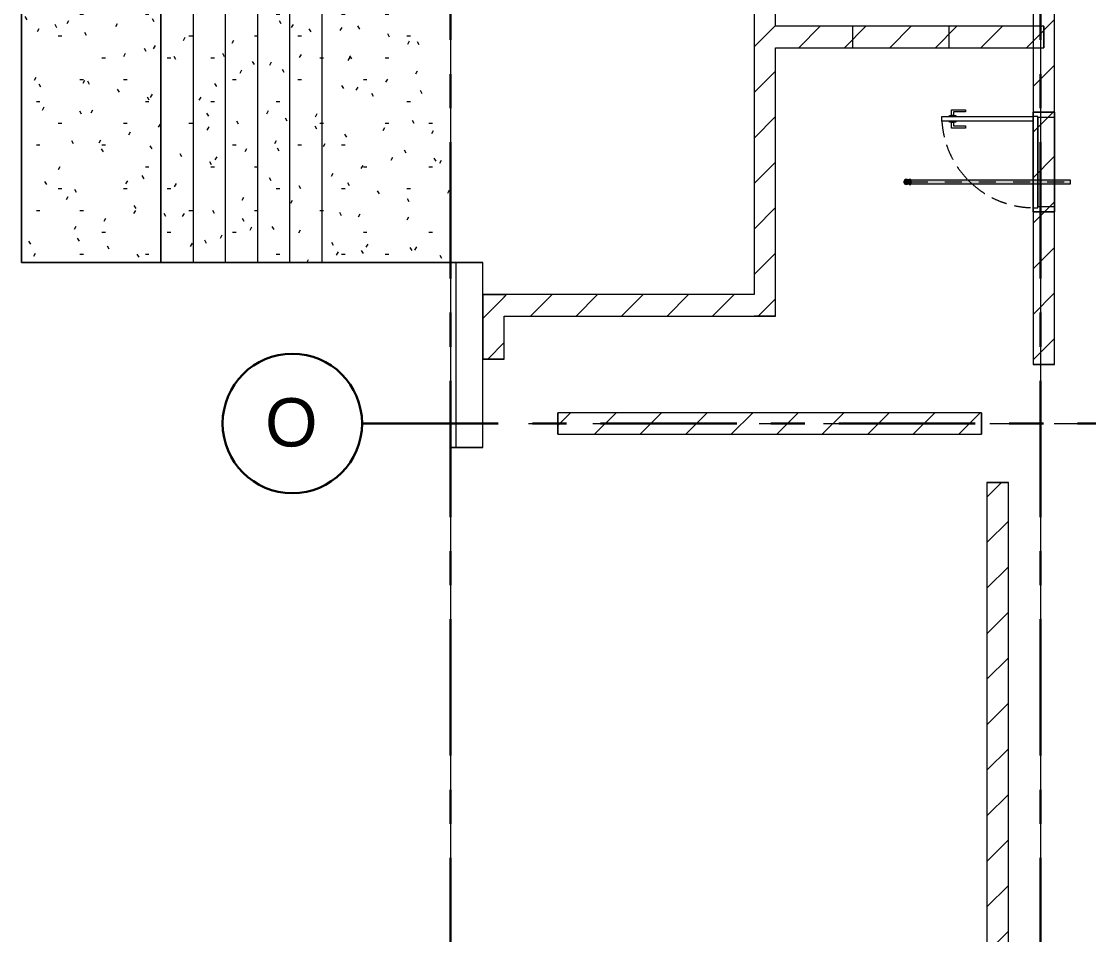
# Model space of a CAD drawing. Header units: millimetres. Extents: x -4000 to 187956, y -58990 to 162485.
# Drawn here: x -4000 to 5948, y 122687 to 131196 of the extents above; entities that cross this region are included whole.
import ezdxf

# ---------------------------------------------------------------- set-up
doc = ezdxf.new("R2010")
doc.units = ezdxf.units.MM
for name, pattern in [('Dash - 1_5mm', [225, 150, -75]), ('Dash 1_16_', [317.5, 158.75, -158.75]), ('Grid Line', [2222.5, 1270, -317.5, 317.5, -317.5]), ('Grid Line 12_5mm', [2150, 1250, -300, 300, -300]), ('Overhead', [375, 225, -150])]:
    doc.linetypes.add(name, pattern=pattern)
for name, color, linetype, lineweight in [('A-DETL-GENF', 92, 'Continuous', 9), ('A-DETL-MEDM', 33, 'Continuous', 9), ('A-DOOR', 31, 'Continuous', 13), ('A-DOOR-FRAM', 31, 'Continuous', 13), ('A-WALL', 113, 'Continuous', 13), ('A-WALL-PATT', 111, 'Continuous', 13), ('F-SPRN', 3, 'Continuous', 9), ('P-PIPE', 3, 'Continuous', 9), ('P-PIPE-CNTR', 3, 'Continuous', 9), ('S-GRID', 1, 'Continuous', 30), ('S-GRID-IDEN', 1, 'Continuous', 30), ('S-STRS', 31, 'Continuous', 9)]:
    doc.layers.add(name, color=color, linetype=linetype, lineweight=lineweight)
doc.styles.add('Arial', font='arial.ttf', dxfattribs={"height": 450})
pattern_1 = [(45, (0, 0), (-212.13203, 212.13203), [])]
pattern_2 = [(0, (0, -82300), (812.8, 203.2), [33.528, -576.072, 33.528, -576.072, -3251.2]), (0, (0, -82300), (812.8, 203.2), [-1219.2, 33.528, -1185.672, 33.528, -576.072, -1422.4]), (0, (0, -82300), (812.8, 203.2), [-3048, 33.528, -372.872, 33.528, -982.472]), (120, (304.8, -82198.4), (-582.37636, 602.30545), [33.528, -576.072, 33.528, -576.072, -3251.2]), (120, (304.8, -82198.4), (-582.37636, 602.30545), [-1219.2, 33.528, -1185.672, 33.528, -576.072, -1422.4]), (120, (304.8, -82198.4), (-582.37636, 602.30545), [-3048, 33.528, -372.872, 33.528, -982.472]), (240, (406.4, -81792), (-230.42364, -805.50545), [33.528, -576.072, 33.528, -576.072, -3251.2]), (240, (406.4, -81792), (-230.42364, -805.50545), [-1219.2, 33.528, -1185.672, 33.528, -576.072, -1422.4]), (240, (406.4, -81792), (-230.42364, -805.50545), [-3048, 33.528, -372.872, 33.528, -982.472])]

# ---------------------------------------------------------------- blocks, each defined once
blk = doc.blocks.new('Stairs 2 - Stairs 1-187883-0_000')
at = {"layer": 'S-STRS'}
h = blk.add_hatch(dxfattribs=at)
h.set_pattern_fill('FP_8', color=256, style=0, pattern_type=2)
h.set_pattern_definition(pattern_2)
h.paths.add_polyline_path([(-2700.2, 46650), (-2700.2, 50650), (-4000.2, 50650), (-4000.2, 46650)])
h = blk.add_hatch(dxfattribs=at)
h.set_pattern_fill('FP_8', color=256, style=0, pattern_type=2)
h.set_pattern_definition(pattern_2)
h.paths.add_polyline_path([(-2400.2, 46650), (-2400.2, 50650), (-2700.2, 50650), (-2700.2, 46650)])
h = blk.add_hatch(dxfattribs=at)
h.set_pattern_fill('FP_8', color=256, style=0, pattern_type=2)
h.set_pattern_definition(pattern_2)
h.paths.add_polyline_path([(-2100.2, 46650), (-2100.2, 50650), (-2400.2, 50650), (-2400.2, 46650)])
h = blk.add_hatch(dxfattribs=at)
h.set_pattern_fill('FP_8', color=256, style=0, pattern_type=2)
h.set_pattern_definition(pattern_2)
h.paths.add_polyline_path([(-1800.2, 46650), (-1800.2, 50650), (-2100.2, 50650), (-2100.2, 46650)])
h = blk.add_hatch(dxfattribs=at)
h.set_pattern_fill('FP_8', color=256, style=0, pattern_type=2)
h.set_pattern_definition(pattern_2)
h.paths.add_polyline_path([(-1800.2, 46650), (-1500.2, 46650), (-1500.2, 50650), (-1800.2, 50650), (-1800.2, 49272.1)])
h = blk.add_hatch(dxfattribs=at)
h.set_pattern_fill('FP_8', color=256, style=0, pattern_type=2)
h.set_pattern_definition(pattern_2)
h.paths.add_polyline_path([(-1200.2, 46650), (-1200.2, 50650), (-1500.2, 50650), (-1500.2, 46650)])
h = blk.add_hatch(dxfattribs=at)
h.set_pattern_fill('FP_8', color=256, style=0, pattern_type=2)
h.set_pattern_definition(pattern_2)
h.paths.add_polyline_path([(0, 46650), (0, 50650), (-1200.2, 50650), (-1200.2, 46650)])
at = {"layer": 'S-STRS', "color": 252}
for p, q in [((0, 50650), (-4000.2, 50650)), ((-4000.2, 46650), (-4000.2, 50650)), ((-2700.2, 46650), (-2700.2, 50650)), ((-2400.2, 50650), (-2400.2, 46650)), ((-2100.2, 50650), (-2100.2, 46650)), ((-1800.2, 50650), (-1800.2, 46650)), ((-1500.2, 50650), (-1500.2, 46650)), ((-1200.2, 50650), (-1200.2, 46650)), ((0, 50650), (0, 46650)), ((-4000.2, 46650), (0, 46650))]:
    blk.add_line(p, q, dxfattribs=at)
at = {"layer": 'S-STRS', "color": 250}
for p, q in [((-4000.2, 50650), (-2700.2, 50650)), ((-4000.2, 50650), (-4000.2, 46650)), ((-2700.2, 50650), (-2400.2, 50650)), ((-2700.2, 50650), (-2700.2, 46650)), ((-2400.2, 50650), (-2100.2, 50650)), ((-2400.2, 50650), (-2400.2, 46650)), ((-2100.2, 50650), (-1800.2, 50650)), ((-2100.2, 50650), (-2100.2, 46650)), ((-1800.2, 50650), (-1500.2, 50650)), ((-1800.2, 50650), (-1800.2, 46650)), ((-1500.2, 50650), (-1200.2, 50650)), ((-1500.2, 50650), (-1500.2, 46650)), ((-1200.2, 50650), (0, 50650)), ((-1200.2, 50650), (-1200.2, 46650)), ((0, 50650), (0, 46650)), ((-2700.2, 46650), (-4000.2, 46650)), ((-2400.2, 46650), (-2700.2, 46650)), ((-2100.2, 46650), (-2400.2, 46650)), ((-1800.2, 46650), (-2100.2, 46650)), ((-1500.2, 46650), (-1800.2, 46650)), ((-1200.2, 46650), (-1500.2, 46650)), ((0, 46650), (-1200.2, 46650))]:
    blk.add_line(p, q, dxfattribs=at)
blk = doc.blocks.new('M_Door-Opening - 900x2200-336884-0_000')
at = {"layer": 'A-DETL-GENF', "linetype": 'Overhead'}
blk.add_line((441.8, 100), (-458.2, 100), dxfattribs=at)
at = {"layer": 'A-DETL-MEDM', "color": 115, "lineweight": 18}
for p, q in [((-458.2, 100), (-458.2, -100)), ((441.8, -100), (441.8, 100))]:
    blk.add_line(p, q, dxfattribs=at)
at = {"layer": 'A-DETL-MEDM', "linetype": 'Overhead'}
blk.add_line((-458.2, -100), (441.8, -100), dxfattribs=at)
blk = doc.blocks.new('MP_DR_Single Swing_Miscellaneous - 2200x850_FR_SOLID CORE-V684-0_000')
at = {"layer": 'A-DOOR', "color": 174, "lineweight": 15}
for p, q in [((380, 950), (425, 950)), ((380, 880), (380, 950)), ((425, 950), (425, 880)), ((380, 100), (380, 820)), ((425, 820), (425, 100))]:
    blk.add_line(p, q, dxfattribs=at)
at = {"layer": 'A-DOOR', "lineweight": 9}
for p, q in [((317, 860), (372, 860)), ((317, 730), (317, 860)), ((337, 840), (337, 730)), ((372, 840), (337, 840)), ((372, 880), (380, 880)), ((372, 860), (372, 880)), ((372, 840), (372, 860)), ((372, 860), (372, 840)), ((372, 820), (372, 840)), ((380, 820), (372, 820)), ((380, 880), (380, 820)), ((425, 880), (433, 880)), ((425, 820), (425, 880)), ((433, 820), (425, 820)), ((433, 880), (433, 860)), ((433, 860), (433, 840)), ((433, 840), (433, 860)), ((433, 860), (488, 860)), ((433, 840), (433, 820)), ((468, 840), (433, 840)), ((468, 730), (468, 840)), ((488, 860), (488, 730)), ((337, 730), (317, 730)), ((488, 730), (468, 730))]:
    blk.add_line(p, q, dxfattribs=at)
at = {"layer": 'A-DOOR', "color": 163, "lineweight": 15}
for p, q in [((380, 820), (380, 880)), ((425, 880), (425, 820)), ((425, 100), (380, 100))]:
    blk.add_line(p, q, dxfattribs=at)
at = {"layer": 'A-DOOR', "linetype": 'Dash - 1_5mm', "lineweight": 9}
for start, end in [(93.59243, 134.62598), (134.91666, 137.3742), (137.82794, 179.52259), (137.47233, 137.63188)]:
    blk.add_arc((433.8, 92.8), 858.8, start, end, dxfattribs=at)
at = {"layer": 'A-DOOR-FRAM', "color": 91, "lineweight": 15}
for p, q in [((-465, 100), (-201.6, 100)), ((-465, -100), (-465, 100)), ((-168.2, 100), (380, 100)), ((425, 100), (465, 100)), ((465, 100), (465, -100)), ((-201.6, -100), (-465, -100)), ((465, -100), (-168.2, -100))]:
    blk.add_line(p, q, dxfattribs=at)
at = {"layer": 'A-DOOR-FRAM', "color": 81, "lineweight": 15}
for p, q in [((-465, 100), (-465, -100)), ((-425, 100), (-465, 100)), ((-425, 100), (-425, 55)), ((-201.6, 100), (-425, 100)), ((-425, 100), (-425, 55)), ((380, 100), (-168.2, 100)), ((380, 100), (425, 100)), ((425, 100), (465, 100)), ((425, 55), (425, 100)), ((425, 55), (425, 100)), ((465, 100), (465, -100)), ((-425, 55), (-415, 55)), ((-425, 55), (-201.6, 55)), ((-415, 55), (-415, -100)), ((-201.6, 55), (-415, 55)), ((-415, 55), (-415, -100)), ((-168.2, 55), (425, 55)), ((415, 55), (-168.2, 55)), ((415, -100), (415, 55)), ((415, 55), (425, 55)), ((415, -100), (415, 55)), ((-465, -100), (-415, -100)), ((-415, -100), (-201.6, -100)), ((-168.2, -100), (415, -100)), ((465, -100), (415, -100))]:
    blk.add_line(p, q, dxfattribs=at)
at = {"layer": 'A-DOOR-FRAM', "color": 43, "lineweight": 15}
for p, q in [((-200.7, 100), (-199.4, 100)), ((-199.4, 100), (-200.7, 100)), ((-198.8, 100), (-196.7, 100)), ((-196.7, 100), (-198.8, 100)), ((-195.9, 100), (-193.3, 100)), ((-193.3, 100), (-195.9, 100)), ((-192.3, 100), (-189.2, 100)), ((-189.2, 100), (-192.3, 100)), ((-188.2, 100), (-184.9, 100)), ((-184.9, 100), (-188.2, 100)), ((-183.9, 100), (-180.6, 100)), ((-180.6, 100), (-183.9, 100)), ((-179.6, 100), (-176.6, 100)), ((-176.6, 100), (-179.6, 100)), ((-175.8, 100), (-173.1, 100)), ((-173.1, 100), (-175.8, 100)), ((-172.5, 100), (-170.5, 100)), ((-170.5, 100), (-172.5, 100)), ((-170.1, 100), (-168.8, 100)), ((-168.8, 100), (-170.1, 100)), ((-200.7, 55), (-199.4, 55)), ((-199.4, 55), (-200.7, 55)), ((-198.8, 55), (-196.7, 55)), ((-196.7, 55), (-198.8, 55)), ((-196, 55), (-193.3, 55)), ((-193.3, 55), (-196, 55)), ((-192.4, 55), (-189.2, 55)), ((-189.2, 55), (-192.4, 55)), ((-188.4, 55), (-184.9, 55)), ((-184.9, 55), (-188.4, 55)), ((-184, 55), (-180.6, 55)), ((-180.6, 55), (-184, 55)), ((-179.8, 55), (-176.6, 55)), ((-176.6, 55), (-179.8, 55)), ((-175.9, 55), (-173.1, 55)), ((-173.1, 55), (-175.9, 55)), ((-172.6, 55), (-170.5, 55)), ((-170.5, 55), (-172.6, 55)), ((-170.1, 55), (-168.8, 55)), ((-168.8, 55), (-170.1, 55)), ((-200.9, -100), (-199.4, -100)), ((-199.4, -100), (-200.9, -100)), ((-199.1, -100), (-196.7, -100)), ((-196.7, -100), (-199.1, -100)), ((-196.4, -100), (-193.3, -100)), ((-193.3, -100), (-196.4, -100)), ((-192.9, -100), (-189.2, -100)), ((-189.2, -100), (-192.9, -100)), ((-188.8, -100), (-184.9, -100)), ((-184.9, -100), (-188.8, -100)), ((-184.5, -100), (-180.6, -100)), ((-180.6, -100), (-184.5, -100)), ((-180.2, -100), (-176.6, -100)), ((-176.6, -100), (-180.2, -100)), ((-176.2, -100), (-173.1, -100)), ((-173.1, -100), (-176.2, -100)), ((-172.8, -100), (-170.5, -100)), ((-170.5, -100), (-172.8, -100)), ((-170.3, -100), (-168.8, -100)), ((-168.8, -100), (-170.3, -100))]:
    blk.add_line(p, q, dxfattribs=at)
at = {"layer": 'A-DOOR-FRAM', "color": 71, "lineweight": 15}
blk.add_line((425, 100), (380, 100), dxfattribs=at)
blk = doc.blocks.new('CMF2_NHAXUONG_A_rvt-1-0_000')
at = {"layer": 'A-WALL-PATT', "lineweight": 9}
h = blk.add_hatch(dxfattribs=at)
h.set_pattern_fill('FP_13', color=250, style=0, pattern_type=2)
h.set_pattern_definition(pattern_1)
h.paths.add_polyline_path([(5429.8, 128000), (5629.8, 128000), (5629.8, 134900), (5429.8, 134900), (5429.8, 128068)])
h = blk.add_hatch(dxfattribs=at)
h.set_pattern_fill('FP_13', color=250, style=0, pattern_type=2)
h.set_pattern_definition(pattern_1)
h.paths.add_polyline_path([(2829.8, 128449.9), (3029.8, 128449.9), (3029.8, 133250), (2829.8, 133250), (2829.8, 128649.9)])
h = blk.add_hatch(dxfattribs=at)
h.set_pattern_fill('FP_13', color=250, style=0, pattern_type=2)
h.set_pattern_definition(pattern_1)
h.paths.add_polyline_path([(3029.8, 130950), (5529.8, 130950), (5529.8, 131150), (3029.8, 131150)])
h = blk.add_hatch(dxfattribs=at)
h.set_pattern_fill('FP_13', color=250, style=0, pattern_type=2)
h.set_pattern_definition(pattern_1)
h.paths.add_polyline_path([(500, 128050), (500, 128649.9), (300, 128649.9), (300, 128050)])
h = blk.add_hatch(dxfattribs=at)
h.set_pattern_fill('FP_13', color=250, style=0, pattern_type=2)
h.set_pattern_definition(pattern_1)
h.paths.add_polyline_path([(500, 128449.9), (2829.8, 128449.9), (2829.8, 128649.9), (500, 128649.9)])
h = blk.add_hatch(dxfattribs=at)
h.set_pattern_fill('FP_13', color=250, style=0, pattern_type=2)
h.set_pattern_definition(pattern_1)
h.paths.add_polyline_path([(1000, 127350), (4949.6, 127350), (4949.6, 127550), (1000, 127550)])
h = blk.add_hatch(dxfattribs=at)
h.set_pattern_fill('FP_13', color=250, style=0, pattern_type=2)
h.set_pattern_definition(pattern_1)
h.paths.add_polyline_path([(5200, 121749.6), (5200, 126900), (5000, 126900), (5000, 121749.6)])
at = {"layer": 'A-WALL', "color": 90, "lineweight": 15}
for p, q in [((5429.8, 134304.1), (5429.8, 129716.8)), ((5629.8, 129716.8), (5629.8, 134304)), ((2829.8, 133250), (2829.8, 128649.9)), ((3029.8, 131150), (3029.8, 133250)), ((5529.8, 131150), (3029.8, 131150)), ((5529.8, 130950), (5529.8, 131150)), ((3029.8, 128449.9), (3029.8, 130950)), ((3029.8, 130950), (5529.8, 130950)), ((5429.8, 129683.4), (5429.8, 128000)), ((5629.8, 128000), (5629.8, 129683.4)), ((300, 128950), (0, 128950)), ((0, 128950), (0, 127224.9)), ((50, 128950), (50, 127224.9)), ((300, 127224.9), (300, 128950)), ((500, 128649.9), (300, 128649.9)), ((300, 128649.9), (300, 128050)), ((2829.8, 128649.9), (500, 128649.9)), ((500, 128449.9), (2829.8, 128449.9)), ((500, 128050), (500, 128449.9)), ((2829.8, 128449.9), (3029.8, 128449.9)), ((300, 128050), (500, 128050)), ((5429.8, 128000), (5629.8, 128000)), ((4949.6, 127550), (1000, 127550)), ((1000, 127550), (1000, 127350)), ((4949.6, 127350), (4949.6, 127550)), ((1000, 127350), (4949.6, 127350)), ((0, 127224.9), (300, 127224.9)), ((5200, 126900), (5000, 126900)), ((5000, 126900), (5000, 121749.6)), ((5200, 121949.6), (5200, 126900))]:
    blk.add_line(p, q, dxfattribs=at)
at = {"layer": 'A-WALL', "color": 35, "lineweight": 15}
for p, q in [((5629.8, 130350), (5629.8, 133549.9)), ((5429.8, 133249.9), (5429.8, 131150)), ((2829.8, 131642), (2829.8, 128649.9)), ((3029.8, 131150), (3029.8, 131642)), ((3746.8, 131150), (3029.8, 131150)), ((4646.8, 131150), (3746.8, 131150)), ((3746.8, 131150), (3746.8, 130950)), ((5429.8, 131150), (4646.8, 131150)), ((4646.8, 130950), (4646.8, 131150)), ((3029.8, 128449.9), (3029.8, 130950)), ((3029.8, 130950), (3746.8, 130950)), ((3746.8, 130950), (4646.8, 130950)), ((4646.8, 130950), (5429.8, 130950)), ((5429.8, 130950), (5429.8, 130350)), ((5429.8, 130350), (5429.8, 129716.8)), ((5629.8, 130350), (5429.8, 130350)), ((5629.8, 129716.8), (5629.8, 130350)), ((5429.8, 129683.4), (5429.8, 129420)), ((5629.8, 129420), (5629.8, 129683.4)), ((5429.8, 129420), (5429.8, 128000)), ((5629.8, 129420), (5429.8, 129420)), ((5629.8, 128000), (5629.8, 129420)), ((0, 128950), (300, 128950)), ((0, 128950), (0, 127224.9)), ((300, 128649.9), (300, 128950)), ((300, 128649.9), (500, 128649.9)), ((2829.8, 128649.9), (500, 128649.9)), ((500, 128449.9), (2829.8, 128449.9)), ((500, 128050), (500, 128449.9)), ((3029.8, 128449.9), (2829.8, 128449.9)), ((300, 127224.9), (300, 128050)), ((500, 128050), (300, 128050)), ((5629.8, 128000), (5429.8, 128000)), ((1000, 127350), (1000, 127550)), ((4949.6, 127550), (1000, 127550)), ((4949.6, 127550), (4949.6, 127350)), ((1000, 127350), (4949.6, 127350)), ((300, 127224.9), (0, 127224.9)), ((5000, 126900), (5200, 126900)), ((5000, 126900), (5000, 121749.6)), ((5200, 121949.6), (5200, 126900))]:
    blk.add_line(p, q, dxfattribs=at)
at = {"layer": 'A-WALL', "color": 53, "lineweight": 15}
for p, q in [((3746.8, 131150), (3746.8, 130950)), ((4646.8, 130950), (4646.8, 131150)), ((5429.8, 131150), (5429.8, 130950)), ((5529.8, 131150), (5429.8, 131150)), ((5529.8, 131150), (5529.8, 130950)), ((5429.8, 130950), (5529.8, 130950)), ((5629.8, 130350), (5429.8, 130350)), ((5429.8, 129420), (5629.8, 129420)), ((300, 128050), (300, 128649.9)), ((300, 128649.9), (300, 128050))]:
    blk.add_line(p, q, dxfattribs=at)
at = {"layer": 'A-WALL', "color": 14, "lineweight": 15}
for p, q in [((5429.8, 129716.2), (5429.8, 129714.9)), ((5429.8, 129714.6), (5429.8, 129712.5)), ((5429.8, 129711.9), (5429.8, 129709.3)), ((5429.8, 129708.4), (5429.8, 129705.4)), ((5429.8, 129704.4), (5429.8, 129701.1)), ((5429.8, 129700.1), (5429.8, 129696.8)), ((5429.8, 129695.8), (5429.8, 129692.7)), ((5429.8, 129691.7), (5429.8, 129689.1)), ((5429.8, 129688.3), (5429.8, 129686.2)), ((5429.8, 129685.6), (5429.8, 129684.3)), ((5629.8, 129714.7), (5629.8, 129716.2)), ((5629.8, 129712.2), (5629.8, 129714.6)), ((5629.8, 129708.8), (5629.8, 129711.9)), ((5629.8, 129704.8), (5629.8, 129708.4)), ((5629.8, 129700.5), (5629.8, 129704.4)), ((5629.8, 129696.2), (5629.8, 129700.1)), ((5629.8, 129692.1), (5629.8, 129695.8)), ((5629.8, 129688.6), (5629.8, 129691.7)), ((5629.8, 129685.9), (5629.8, 129688.3)), ((5629.8, 129684.1), (5629.8, 129685.6))]:
    blk.add_line(p, q, dxfattribs=at)
at = {"layer": 'A-WALL', "color": 15, "lineweight": 15}
for p, q in [((5429.8, 129716.2), (5429.8, 129714.9)), ((5429.8, 129714.6), (5429.8, 129712.5)), ((5429.8, 129711.9), (5429.8, 129709.3)), ((5429.8, 129708.4), (5429.8, 129705.4)), ((5429.8, 129704.4), (5429.8, 129701.1)), ((5429.8, 129700.1), (5429.8, 129696.8)), ((5429.8, 129695.8), (5429.8, 129692.7)), ((5429.8, 129691.7), (5429.8, 129689.1)), ((5429.8, 129688.3), (5429.8, 129686.2)), ((5429.8, 129685.6), (5429.8, 129684.3)), ((5629.8, 129714.7), (5629.8, 129716.2)), ((5629.8, 129712.2), (5629.8, 129714.6)), ((5629.8, 129708.8), (5629.8, 129711.9)), ((5629.8, 129704.8), (5629.8, 129708.4)), ((5629.8, 129700.5), (5629.8, 129704.4)), ((5629.8, 129696.2), (5629.8, 129700.1)), ((5629.8, 129692.1), (5629.8, 129695.8)), ((5629.8, 129688.6), (5629.8, 129691.7)), ((5629.8, 129685.9), (5629.8, 129688.3)), ((5629.8, 129684.1), (5629.8, 129685.6))]:
    blk.add_line(p, q, dxfattribs=at)
at = {"layer": 'S-GRID', "linetype": 'Grid Line 12_5mm', "lineweight": 9}
for p, q in [((0, 161185.2), (0, -16487.4)), ((5500, 161185.2), (5500, -16487.4)), ((-824.3, 127450), (183641.1, 127450))]:
    blk.add_line(p, q, dxfattribs=at)
at = {"layer": 'A-DOOR', "color": 250, "lineweight": 9}
for name, p, rotation in [('M_Door-Opening - 900x2200-336884-0_000', (4188.6, 131050), 180), ('MP_DR_Single Swing_Miscellaneous - 2200x850_FR_SOLID CORE-V684-0_000', (5529.8, 129885), 90)]:
    blk.add_blockref(name, p, dxfattribs=dict(at, rotation=rotation))
at = {"layer": 'S-STRS', "color": 250, "lineweight": 9}
blk.add_blockref('Stairs 2 - Stairs 1-187883-0_000', (0, 82300), dxfattribs=at)
blk = doc.blocks.new('Sprinkler_Up - DN20-V935-0_000')
at = {"layer": 'F-SPRN', "transparency": 33554534}
for points in [[(-4.6, 0), (-1.7, 2.9), (-1.2, 3.5), (-0.6, 4), (0.6, 4), (1.2, 3.5), (1.7, 2.9), (4.6, 0), (22.2, 0), (18, 13.1), (6.9, 21.2), (-6.9, 21.2), (-18, 13.1), (-22.2, 0), (-9.2, 0)], [(3.4, -21.2), (6.9, -21.2), (18, -13.1), (22.2, 0), (3.9, -0.7), (1.7, -2.9), (1.2, -3.5), (0.6, -4), (-0.6, -4), (-1.2, -3.5), (-1.7, -2.9), (-4.6, 0), (-22.2, 0), (-18, -13.1), (-6.9, -21.2), (0, -21.2)], [(0, -16.7), (4.3, -16.1), (11.8, -11.8), (16.1, -4.3), (16.1, 4.3), (11.8, 11.8), (8.3, 14.4), (0, 16.7), (-4.3, 16.1), (-11.8, 11.8), (-16.1, 4.3), (-16.1, -4.3), (-11.8, -11.8), (-8.3, -14.4)], [(0, -15.6), (7.8, -13.5), (13.5, -7.8), (15.1, -4), (15.1, 4), (13.5, 7.8), (7.8, 13.5), (0, 15.6), (-9.2, 12.4), (-11, 11), (-15.1, 4), (-15.1, -4), (-9.2, -12.4), (-7.8, -13.5)], [(-10.9, -5.5), (-10.9, 5.4), (-14.5, 5.4), (-14.5, -5.5)], [(-10.9, -5.5), (-7.7, -5.5), (-7.7, 5.4), (-10.9, 5.4)], [(0, -5.5), (0, 5.4), (-7.7, 5.4), (-7.7, -5.5)], [(0, 0), (5.7, 0), (2.9, 4.9), (-2.9, 4.9), (-5.7, 0)], [(2.9, -4.9), (5.7, 0), (-5.7, 0), (-2.9, -4.9)], [(-4.6, 0), (4.6, 0), (0, 4.6)], [(0, -4.6), (4.6, 0), (-4.6, 0)], [(0, -2.6), (1.3, 0), (-1.8, 0)], [(-1.3, 0), (1.8, 0), (0, 2.6)], [(7.7, -5.5), (7.7, 5.4), (0, 5.4), (0, -5.5)], [(10.9, -5.5), (10.9, 5.4), (7.7, 5.4), (7.7, -5.5)], [(14.5, -5.5), (14.5, 5.4), (10.9, 5.4), (10.9, -5.5)]]:
    blk.add_hatch(color=1, dxfattribs=at).paths.add_polyline_path(points)
at = {"layer": 'F-SPRN', "color": 1}
for p, q in [((-11.5, 5.4), (-14.5, 5.4)), ((-14.5, 5.4), (-11.3, 5.4)), ((-14.5, 5.4), (-14.5, 3.7)), ((-14.5, 3.3), (-14.5, 0)), ((-11.5, 5.4), (-11.5, 4)), ((-10.9, 1.9), (-10.9, 3.6)), ((-10.8, 5.4), (-9.2, 5.4)), ((-8.1, 5.4), (-10.8, 5.4)), ((-8.1, 5.4), (-8.1, 2.8)), ((-8.1, 2.5), (-8.1, 0.7)), ((-7.7, 4.8), (-7.7, 2.7)), ((-7.7, 4.8), (-7.7, 2.7)), ((-7.7, 2.1), (-7.7, 0.5)), ((-7.7, 2.1), (-7.7, 0.5)), ((-6.7, 5.4), (-4.7, 5.4)), ((-5.8, 3.8), (-5.8, 2.2)), ((-2.1, 0), (-2.1, 0)), ((-2.1, 0), (-2.1, -0.1)), ((0, 2.1), (-0.1, 2.1)), ((2.1, 0), (2.1, 0.1)), ((2.1, 0), (2.1, 0)), ((4.7, 5.4), (6.5, 5.4)), ((7.7, 5.4), (10.8, 5.4)), ((7.7, 5.2), (7.7, 2.7)), ((7.7, 5.2), (7.7, 2.7)), ((7.7, 2.3), (7.7, 0.5)), ((7.7, 2.3), (7.7, 0.5)), ((10.8, 5.4), (8.1, 5.4)), ((8.1, 5.4), (8.1, 2.8)), ((8.1, 2.5), (8.1, 0.4)), ((10.9, 5.4), (14.5, 5.4)), ((10.9, 3.6), (10.9, 0.2)), ((14.5, 5.4), (11.5, 5.4)), ((11.5, 5.4), (11.5, 4)), ((11.5, 3), (11.5, 0.2)), ((14.5, 5.4), (14.5, -5.5)), ((-14.5, -1.3), (-14.5, -3.7)), ((-11.1, -5.5), (-14.5, -5.5)), ((-14.5, -5.5), (-11.5, -5.5)), ((-10.9, -2.6), (-10.9, -1.3)), ((-10.8, -5.5), (-8.1, -5.5)), ((-7.8, -5.5), (-10.8, -5.5)), ((-8.1, -4.2), (-8.1, -5.5)), ((-7.7, -2.7), (-7.7, -4)), ((-7.7, -2.7), (-7.7, -4)), ((-7, -5.5), (-5.8, -5.5)), ((-4.8, -5.5), (-7, -5.5)), ((-5.8, -2.3), (-5.8, -3.8)), ((0, -2.1), (0.1, -2.1)), ((7, -5.5), (4.8, -5.5)), ((5.8, -2.2), (5.8, -3.8)), ((5.8, -5.5), (7, -5.5)), ((7.7, -0.5), (7.7, -2.3)), ((7.7, -0.5), (7.7, -2.3)), ((7.7, -2.7), (7.7, -5.4)), ((7.7, -2.7), (7.7, -5.4)), ((10.8, -5.5), (7.7, -5.5)), ((8.1, -0.4), (8.1, -2.5)), ((8.1, -2.8), (8.1, -5.5)), ((8.1, -5.5), (10.8, -5.5)), ((10.9, -0.2), (10.9, -3.6)), ((14.5, -5.5), (10.9, -5.5)), ((11.5, -0.2), (11.5, -3)), ((11.5, -4), (11.5, -5.5)), ((11.5, -5.5), (14.5, -5.5))]:
    blk.add_line(p, q, dxfattribs=at)
at = {"layer": 'F-SPRN', "color": 1, "flags": 128}
for points in [[(-0.6, 2), (-0.7, 2), (-0.8, 1.9), (-0.9, 1.9), (-0.9, 1.9), (-1, 1.8), (-1.1, 1.8), (-1.2, 1.7), (-1.2, 1.7), (-1.3, 1.6), (-1.4, 1.6), (-1.4, 1.5), (-1.5, 1.5), (-1.5, 1.4), (-1.6, 1.3), (-1.6, 1.3), (-1.7, 1.2), (-1.7, 1.1), (-1.8, 1.1), (-1.8, 1), (-1.9, 0.9), (-1.9, 0.8), (-1.9, 0.8), (-2, 0.7), (-2, 0.6), (-2, 0.5), (-2, 0.5), (-2, 0.4), (-2.1, 0.3), (-2.1, 0.2), (-2.1, 0.1), (-2.1, 0)], [(-0.5, 2), (-0.6, 2), (-0.6, 2)], [(-0.1, 2.1), (-0.1, 2.1), (-0.2, 2.1), (-0.3, 2.1), (-0.4, 2), (-0.5, 2)], [(2.1, 0.1), (2.1, 0.2), (2.1, 0.2), (2.1, 0.3), (2, 0.4), (2, 0.5), (2, 0.6), (2, 0.7), (1.9, 0.7), (1.9, 0.8), (1.9, 0.9), (1.8, 1), (1.8, 1), (1.8, 1.1), (1.7, 1.2), (1.7, 1.2), (1.6, 1.3), (1.6, 1.4), (1.5, 1.4), (1.4, 1.5), (1.4, 1.5), (1.3, 1.6), (1.3, 1.7), (1.2, 1.7), (1.1, 1.7), (1.1, 1.8), (1, 1.8), (0.9, 1.9), (0.8, 1.9), (0.8, 1.9), (0.7, 2), (0.6, 2), (0.5, 2), (0.4, 2), (0.4, 2), (0.3, 2.1), (0.2, 2.1), (0.1, 2.1), (0, 2.1)], [(-2.1, -0.1), (-2.1, -0.2), (-2.1, -0.2), (-2.1, -0.3)], [(-2.1, -0.3), (-2, -0.4), (-2, -0.5), (-2, -0.6), (-2, -0.7), (-1.9, -0.7), (-1.9, -0.8), (-1.9, -0.9), (-1.8, -1), (-1.8, -1), (-1.8, -1.1), (-1.7, -1.2), (-1.7, -1.2), (-1.6, -1.3), (-1.6, -1.4), (-1.5, -1.4), (-1.4, -1.5), (-1.4, -1.5), (-1.3, -1.6), (-1.3, -1.7), (-1.2, -1.7), (-1.1, -1.7), (-1.1, -1.8), (-1, -1.8), (-0.9, -1.9), (-0.8, -1.9), (-0.8, -1.9), (-0.7, -2), (-0.6, -2), (-0.5, -2), (-0.4, -2), (-0.4, -2), (-0.3, -2.1), (-0.2, -2.1), (-0.1, -2.1), (0, -2.1)], [(0.1, -2.1), (0.1, -2.1), (0.2, -2.1), (0.3, -2.1), (0.4, -2), (0.5, -2), (0.6, -2), (0.6, -2), (0.7, -2), (0.8, -1.9), (0.9, -1.9), (0.9, -1.9), (1, -1.8), (1.1, -1.8), (1.2, -1.7), (1.2, -1.7), (1.3, -1.6), (1.4, -1.6), (1.4, -1.5), (1.5, -1.5), (1.5, -1.4), (1.6, -1.3), (1.6, -1.3), (1.7, -1.2), (1.7, -1.1), (1.8, -1.1), (1.8, -1), (1.9, -0.9), (1.9, -0.8), (1.9, -0.8), (2, -0.7), (2, -0.6), (2, -0.5), (2, -0.5), (2, -0.4), (2.1, -0.3), (2.1, -0.2), (2.1, -0.1), (2.1, 0)]]:
    blk.add_lwpolyline(points, dxfattribs=at)
at = {"layer": 'F-SPRN', "color": 1}
for radius, start, end in [(22.2, 360, 180), (21.9, 165.67731, 179.2615), (21.9, 144.76984, 164.81509), (21.9, 126.69417, 143.27011), (16.7, 167.68021, 180), (16.7, 167.68021, 180), (16.7, 155.38786, 164.96934), (16.7, 155.38786, 164.96934), (15.6, 166.42653, 180), (15.6, 166.42653, 180), (15.6, 150.94093, 165), (15.6, 159.61394, 165), (16.7, 136.72135, 149.93102), (16.7, 136.72135, 149.93102), (15.6, 150.94093, 156.38455), (15.6, 138.42141, 150), (15.6, 138.42141, 150), (21.9, 108.26214, 125.75069), (16.7, 123.70281, 130.57514), (16.7, 123.70281, 130.57514), (15.6, 126.42923, 133.2078), (15.6, 126.42923, 133.2078), (16.7, 120, 123.70281), (16.7, 120, 123.70281), (15.6, 120.52623, 126.20499), (15.6, 120.52623, 126.20499), (16.7, 106.59952, 120), (16.7, 106.59952, 120), (15.6, 114.43632, 119.98126), (15.6, 114.43632, 119.98126), (21.9, 99.348, 107.90102), (4.63, 155.78319, 180), (4.63, 155.78319, 180), (16.7, 96.41428, 105), (16.7, 96.41428, 105), (4.63, 109.01924, 138.27027), (4.63, 109.01924, 138.27027), (21.9, 90.14502, 98.85032), (15.6, 95.57619, 100.68426), (15.6, 95.57619, 100.68426), (2.56, 109.01924, 168.82781), (2.56, 109.01924, 168.82781), (2.04, 109.01924, 180), (16.7, 83.06841, 90), (16.7, 83.06841, 90), (4.63, 17.95923, 90), (4.63, 17.95923, 90), (3.81, 57.05771, 90), (2.56, 14.55988, 90), (2.56, 14.55988, 90), (2.04, 10.47029, 90), (21.9, 72.55828, 89.46239), (15.6, 75.57295, 80.58917), (15.6, 75.57295, 80.58917), (3.81, 16.16047, 43.83585), (15.6, 67.56142, 74.5481), (15.6, 67.56142, 74.5481), (16.7, 60, 75), (16.7, 60, 75), (15.6, 60.01874, 65.56368), (15.6, 60.01874, 65.56368), (21.9, 54.24931, 71.73786), (15.6, 46.7922, 60), (15.6, 46.7922, 60), (16.7, 49.42486, 58.58192), (16.7, 49.42486, 58.58192), (15.6, 30, 41.57859), (15.6, 30, 41.57859), (16.7, 30, 43.27865), (16.7, 30, 43.27865), (21.9, 36.72989, 53.30583), (15.6, 23.61545, 29.56463), (15.6, 15, 29.56463), (15.6, 15, 20.38606), (16.7, 15, 24.61214), (16.7, 15, 24.61214), (15.6, 360, 13.66176), (15.6, 0, 13.66176), (16.7, 360, 12.31979), (16.7, 0, 12.31979), (21.9, 15.18491, 35.23016), (21.9, 0.7385, 14.32269), (22.2, 180, 360), (21.9, 180.7385, 194.32269), (21.9, 195.18491, 215.23016), (21.9, 216.72989, 233.30583), (16.7, 180, 192.31979), (16.7, 180, 192.31979), (16.7, 195.03066, 204.61214), (16.7, 195.03066, 204.61214), (15.6, 181.90822, 193.66176), (15.6, 181.90822, 193.66176), (15.6, 197.33389, 209.56463), (15.6, 197.33389, 209.56463), (16.7, 210.06898, 223.27865), (16.7, 210.06898, 223.27865), (15.6, 212.54719, 221.57859), (15.6, 212.54719, 221.57859), (21.9, 234.24931, 251.73786), (16.7, 229.42486, 236.29719), (16.7, 229.42486, 236.29719), (15.6, 233.79501, 240), (15.6, 233.79501, 240), (16.7, 236.29719, 240), (16.7, 236.29719, 240), (16.7, 240, 255), (16.7, 240, 255), (15.6, 240.01874, 254.5481), (15.6, 240.01874, 254.5481), (21.9, 252.55828, 269.46239), (4.63, 197.95923, 0), (4.63, 197.95923, 360), (15.6, 255, 267.63996), (15.6, 255, 267.63996), (3.81, 196.16047, 360), (2.56, 191.16773, 0), (2.56, 191.16773, 360), (2.04, 190.47029, 0), (16.7, 263.06841, 270), (16.7, 263.06841, 270), (21.9, 270.14502, 278.85032), (15.6, 275.57619, 280.68426), (15.6, 275.57619, 280.68426), (16.7, 276.41428, 285), (16.7, 276.41428, 285), (21.9, 279.348, 287.90102), (16.7, 286.59952, 300), (16.7, 286.59952, 300), (15.6, 294.43632, 299.98126), (15.6, 294.43632, 299.98126), (21.9, 288.26214, 305.75069), (15.6, 300, 313.2078), (15.6, 300, 313.2078), (16.7, 301.41808, 310.57514), (16.7, 301.41808, 310.57514), (15.6, 318.42141, 330), (15.6, 318.42141, 330), (16.7, 316.72135, 330), (16.7, 316.72135, 330), (21.9, 306.69417, 323.27011), (15.6, 330.43537, 345), (15.6, 330.43537, 336.38455), (15.6, 339.61394, 345), (15.6, 346.33824, 360), (15.6, 346.33824, 360), (16.7, 335.38786, 345), (16.7, 335.38786, 345), (16.7, 347.68021, 360), (16.7, 347.68021, 360), (21.9, 324.76984, 344.81509), (21.9, 345.67731, 359.2615)]:
    blk.add_arc((0, 0), radius, start, end, dxfattribs=at)
blk = doc.blocks.new('Steel_Elbow_Threaded_HoaPhat - Standard-V936-0_000')
at = {"layer": 'P-PIPE', "lineweight": 13, "transparency": 33554534}
for points in [[(4250, 129676), (4256.2, 129676.8), (4262.1, 129679.2), (4267.1, 129683), (4270.9, 129688), (4273.3, 129693.8), (4274.1, 129700.1), (4273.3, 129706.3), (4270.9, 129712.1), (4267.1, 129717.1), (4262.1, 129721), (4256.2, 129723.4), (4250, 129724.2), (4240.8, 129722.2), (4237.9, 129721), (4233, 129717.1), (4229.1, 129712.1), (4226.7, 129706.3), (4225.9, 129700.1), (4226.7, 129693.8), (4229.1, 129688), (4233, 129683), (4240.8, 129678), (4243.8, 129676.8)], [(4290.6, 129700.1), (4290.6, 129724.2), (4275.4, 129723.4), (4275.4, 129700.1)], [(4275.4, 129676), (4290.6, 129676.8), (4290.6, 129700.1), (4275.4, 129700.1), (4275.4, 129676.8)]]:
    blk.add_hatch(color=1, dxfattribs=at).paths.add_polyline_path(points)
h = blk.add_hatch(color=1, dxfattribs=at)
h.paths.add_polyline_path([(4265.2, 129683.2), (4260.6, 129680.6), (4264.5, 129681.5)])
h.paths.add_polyline_path([(4258.5, 129679.2), (4267.1, 129679.5), (4266.7, 129680.6), (4270.9, 129680.7), (4271.2, 129679.3), (4275.4, 129680.5), (4275.4, 129700.1), (4271.2, 129700.1), (4269.9, 129692.9), (4271.8, 129694.1), (4267.1, 129686.7), (4263, 129682.7), (4268.2, 129683.9), (4264.5, 129681.5)])
h = blk.add_hatch(color=1, dxfattribs=at)
h.paths.add_polyline_path([(4269.9, 129707.3), (4269.9, 129709.8), (4271.8, 129706)])
h.paths.add_polyline_path([(4272.4, 129700.1), (4275.4, 129700.1), (4275.4, 129718.4), (4271.6, 129719.8), (4264.2, 129720), (4260.1, 129720.3), (4260.6, 129718.9), (4267.5, 129712.9), (4269.9, 129707.3), (4271.2, 129700.1)])
h.paths.add_polyline_path([(4266.7, 129715.8), (4264.5, 129716.2), (4263.7, 129718.3)])
at = {"layer": 'P-PIPE', "color": 20, "lineweight": 13}
for p, q in [((4228.9, 129699.9), (4228.9, 129700.1)), ((4228.9, 129699), (4228.9, 129699.9)), ((4229.2, 129696.5), (4229, 129697.3)), ((4229.5, 129705.1), (4229.7, 129705.9)), ((4229.7, 129694), (4229.5, 129694.8)), ((4230.2, 129707.5), (4230.5, 129708.3)), ((4231, 129690.9), (4230.6, 129691.6)), ((4231.3, 129690.1), (4231, 129690.9)), ((4231.8, 129689.4), (4231.3, 129690.1)), ((4232.2, 129688.7), (4231.8, 129689.4)), ((4232.1, 129711.3), (4232.5, 129712)), ((4232.5, 129712), (4233, 129712.7)), ((4233, 129712.7), (4233.6, 129713.4)), ((4234.7, 129714.7), (4235.3, 129715.3)), ((4235.4, 129684.8), (4234.8, 129685.4)), ((4236.5, 129716.4), (4237.2, 129716.9)), ((4237.4, 129683.1), (4236.7, 129683.6)), ((4237.2, 129716.9), (4237.9, 129717.4)), ((4239.3, 129718.3), (4240, 129718.7)), ((4246.4, 129720.9), (4247.2, 129721.1)), ((4247.5, 129679.1), (4246.6, 129679.2)), ((4249.8, 129721.2), (4250, 129721.2)), ((4250, 129721.2), (4250, 129721.2)), ((4250, 129678.9), (4250, 129678.9)), ((4253, 129678.9), (4252.5, 129678.9)), ((4253.5, 129678.9), (4253, 129678.9)), ((4255, 129721.2), (4255.7, 129721.2)), ((4255.7, 129721.2), (4256.3, 129721.2)), ((4256.3, 129721.2), (4257, 129721.2)), ((4257.2, 129678.9), (4256.5, 129678.9)), ((4257.9, 129678.9), (4257.2, 129678.9)), ((4261.1, 129678.9), (4260.2, 129678.9)), ((4260.8, 129721.2), (4261.7, 129721.2)), ((4261.9, 129678.9), (4261.1, 129678.9)), ((4290.6, 129724.2), (4275.4, 129724.2)), ((4275.4, 129724.2), (4275.4, 129718.5)), ((4275.4, 129724.2), (4275.4, 129700.1)), ((4275.4, 129707.3), (4275.4, 129721.2)), ((4275.4, 129718.5), (4275.4, 129717.1)), ((4275.4, 129717.3), (4275.4, 129718.4)), ((4275.4, 129713.7), (4275.4, 129716.3)), ((4275.4, 129716.1), (4275.4, 129707.4)), ((4275.4, 129707.3), (4275.4, 129713.7)), ((4275.4, 129700.1), (4275.4, 129706.4)), ((4275.4, 129700.1), (4275.4, 129706.4)), ((4275.4, 129706.3), (4275.4, 129700.1)), ((4275.4, 129700.1), (4275.4, 129693.8)), ((4275.4, 129700.1), (4275.4, 129676)), ((4275.4, 129693.8), (4275.4, 129700.1)), ((4275.4, 129693.8), (4275.4, 129700.1)), ((4275.4, 129686.5), (4275.4, 129692.9)), ((4275.4, 129678.9), (4275.4, 129692.9)), ((4275.4, 129692.8), (4275.4, 129684)), ((4275.4, 129683.9), (4275.4, 129686.5)), ((4275.4, 129683), (4275.4, 129680.4)), ((4275.4, 129681.8), (4275.4, 129682.8)), ((4275.4, 129680.2), (4275.4, 129681.8)), ((4275.4, 129680.4), (4275.4, 129676)), ((4275.4, 129676), (4290.6, 129676)), ((4290.6, 129717.1), (4290.6, 129724.2)), ((4290.6, 129700.1), (4290.6, 129724.2)), ((4290.6, 129712.1), (4290.6, 129716.3)), ((4290.6, 129700.1), (4290.6, 129711.9)), ((4290.6, 129688.3), (4290.6, 129700.1)), ((4290.6, 129676), (4290.6, 129700.1)), ((4290.6, 129683.9), (4290.6, 129688)), ((4290.6, 129676), (4290.6, 129683))]:
    blk.add_line(p, q, dxfattribs=at)
at = {"layer": 'P-PIPE', "color": 20, "lineweight": 13, "flags": 128}
for points in [[(4228.9, 129701.8), (4229, 129702.6), (4229.1, 129703.5)], [(4228.9, 129700.1), (4228.9, 129700.9), (4228.9, 129701.8)], [(4229, 129697.3), (4228.9, 129698.2), (4228.9, 129699)], [(4229.1, 129703.5), (4229.3, 129704.3), (4229.5, 129705.1)], [(4229.5, 129694.8), (4229.3, 129695.7), (4229.2, 129696.5)], [(4229.7, 129705.9), (4229.9, 129706.7), (4230.2, 129707.5)], [(4230.6, 129691.6), (4230.3, 129692.4), (4230, 129693.2), (4229.7, 129694)], [(4230.5, 129708.3), (4230.9, 129709.1), (4231.2, 129709.9)], [(4231.2, 129709.9), (4231.6, 129710.6), (4232.1, 129711.3)], [(4233.7, 129686.6), (4233.2, 129687.3), (4232.7, 129688), (4232.2, 129688.7)], [(4233.6, 129713.4), (4234.1, 129714), (4234.7, 129714.7)], [(4234.8, 129685.4), (4234.3, 129686), (4233.7, 129686.6)], [(4235.3, 129715.3), (4235.9, 129715.8), (4236.5, 129716.4)], [(4236.7, 129683.6), (4236.1, 129684.2), (4235.4, 129684.8)], [(4238.8, 129682.2), (4238.1, 129682.6), (4237.4, 129683.1)], [(4237.9, 129717.4), (4238.6, 129717.9), (4239.3, 129718.3)], [(4240.2, 129681.3), (4239.5, 129681.7), (4238.8, 129682.2)], [(4240, 129718.7), (4240.8, 129719.1), (4241.6, 129719.5), (4242.3, 129719.8), (4243.1, 129720.1)], [(4243.3, 129680), (4242.6, 129680.3), (4241.8, 129680.6), (4241, 129681), (4240.2, 129681.3)], [(4243.1, 129720.1), (4243.9, 129720.3), (4244.8, 129720.6)], [(4245, 129679.5), (4244.2, 129679.8), (4243.3, 129680)], [(4244.8, 129720.6), (4245.6, 129720.8), (4246.4, 129720.9)], [(4246.6, 129679.2), (4245.8, 129679.4), (4245, 129679.5)], [(4247.2, 129721.1), (4248.1, 129721.1), (4248.9, 129721.2), (4249.8, 129721.2)], [(4250, 129678.9), (4249.2, 129679), (4248.3, 129679), (4247.5, 129679.1)], [(4250, 129721.2), (4250.1, 129721.2), (4250.2, 129721.2), (4250.3, 129721.2)], [(4250.2, 129678.9), (4250.1, 129678.9), (4250, 129678.9)], [(4251.7, 129678.9), (4251.4, 129678.9), (4251.1, 129678.9), (4250.8, 129678.9), (4250.6, 129678.9), (4250.4, 129678.9), (4250.2, 129678.9)], [(4250.3, 129721.2), (4250.5, 129721.2), (4250.7, 129721.2), (4251, 129721.2), (4251.3, 129721.2), (4251.6, 129721.2), (4252, 129721.2)], [(4252.5, 129678.9), (4252.1, 129678.9), (4251.7, 129678.9)], [(4252, 129721.2), (4252.4, 129721.2), (4252.9, 129721.2)], [(4252.9, 129721.2), (4253.4, 129721.2), (4253.9, 129721.2), (4254.4, 129721.2), (4255, 129721.2)], [(4255.2, 129678.9), (4254.6, 129678.9), (4254, 129678.9), (4253.5, 129678.9)], [(4256.5, 129678.9), (4255.8, 129678.9), (4255.2, 129678.9)], [(4257, 129721.2), (4257.7, 129721.2), (4258.5, 129721.2), (4259.2, 129721.2), (4260, 129721.2), (4260.8, 129721.2)], [(4260.2, 129678.9), (4259.4, 129678.9), (4258.7, 129678.9), (4257.9, 129678.9)], [(4261.7, 129721.2), (4262.6, 129721.2), (4263.4, 129721.2), (4264.3, 129721.2), (4265.3, 129721.2), (4266.2, 129721.2), (4267.2, 129721.2), (4268.1, 129721.2), (4269.1, 129721.2), (4270.1, 129721.2), (4271.1, 129721.2), (4272.1, 129721.2), (4273.1, 129721.2), (4274.1, 129721.2), (4275.2, 129721.2), (4275.4, 129721.2)], [(4275.4, 129678.9), (4274.4, 129678.9), (4273.4, 129678.9), (4272.4, 129678.9), (4271.4, 129678.9), (4270.4, 129678.9), (4269.4, 129678.9), (4268.4, 129678.9), (4267.4, 129678.9), (4266.5, 129678.9), (4265.5, 129678.9), (4264.6, 129678.9), (4263.7, 129678.9), (4262.8, 129678.9), (4261.9, 129678.9)]]:
    blk.add_lwpolyline(points, dxfattribs=at)
at = {"layer": 'P-PIPE', "color": 20, "lineweight": 13}
for radius, start, end in [(24.1, 0, 180), (24.1, 0, 180), (24.1, 180, 0), (24.1, 180, 0), (21.1, 165.82955, 177.89385), (21.1, 182.10615, 194.17045), (21.1, 160, 165.03701), (21.1, 194.96299, 200), (21.1, 150.00396, 154.55074), (21.1, 205.44926, 209.99604), (21.1, 142.32964, 146.49363), (21.1, 213.69813, 217.67036), (21.1, 126.67707, 140), (21.1, 220, 233.32293), (21.1, 120, 125.82215), (21.1, 235.79503, 240), (21.1, 115.97774, 119.99738), (21.1, 240.00262, 244.02226), (21.1, 244.19657, 248.96044), (21.1, 111.03956, 114.73515), (21.1, 100, 105.04555), (21.1, 254.95445, 260), (21.1, 90.0078, 97.76722), (21.1, 262.23278, 269.9922), (21.1, 82.72037, 90.00764), (21.1, 269.99236, 277.27963), (21.1, 74.96646, 80), (21.1, 60.00756, 71.01008), (21.1, 288.98992, 299.99244), (21.1, 54.18878, 60), (21.1, 300, 305.81122), (21.1, 40, 51.04884), (21.1, 308.95116, 320), (21.1, 25.45869, 30.0105), (21.1, 330.79881, 334.54131), (21.1, 14.96567, 20), (21.1, 9.94635, 14.17303), (21.1, 345.82697, 357.89354), (21.1, 5.26621, 8.96211)]:
    blk.add_arc((4250, 129700.1), radius, start, end, dxfattribs=at)
blk = doc.blocks.new('Steel_Transition_Threaded_HoaPhat - Standard-V937-0_000')
at = {"layer": 'P-PIPE', "lineweight": 13, "transparency": 33554534}
h = blk.add_hatch(color=1, dxfattribs=at)
h.paths.add_polyline_path([(4250, 129677.6), (4255.8, 129678.4), (4261.3, 129680.6), (4265.9, 129684.2), (4269.5, 129688.8), (4271.7, 129694.3), (4272.5, 129700.1), (4271.7, 129705.9), (4269.5, 129711.3), (4265.9, 129716), (4261.3, 129719.6), (4255.8, 129721.8), (4250, 129722.6), (4240.8, 129720.4), (4238.8, 129719.6), (4234.1, 129716), (4230.5, 129711.3), (4228.3, 129705.9), (4227.5, 129700.1), (4228.3, 129694.3), (4230.5, 129688.8), (4234.1, 129684.2), (4240.8, 129679.7), (4244.2, 129678.4)])
h.paths.add_polyline_path([(4250, 129680), (4240.8, 129682.3), (4240, 129682.7), (4235.8, 129685.9), (4232.6, 129690), (4230.6, 129694.9), (4229.9, 129700.1), (4230.6, 129705.3), (4232.6, 129710.1), (4235.8, 129714.3), (4240.8, 129717.9), (4244.8, 129719.5), (4250, 129720.2), (4255.2, 129719.5), (4260.1, 129717.5), (4264.2, 129714.3), (4267.4, 129710.1), (4269.4, 129705.3), (4270.1, 129700.1), (4269.4, 129694.9), (4267.4, 129690), (4264.2, 129685.9), (4260.1, 129682.7), (4255.2, 129680.7)])
for points in [[(4229.9, 129700.1), (4233.6, 129700.1), (4235.8, 129708.3), (4241.8, 129714.3), (4250, 129716.5), (4258.2, 129714.3), (4264.2, 129708.3), (4266.4, 129700.1), (4270.1, 129700.1), (4269.4, 129705.3), (4267.4, 129710.1), (4264.2, 129714.3), (4260.1, 129717.5), (4255.2, 129719.5), (4250, 129720.2), (4240.8, 129717.9), (4240, 129717.5), (4235.8, 129714.3), (4232.6, 129710.1), (4230.6, 129705.3)], [(4250, 129680), (4255.2, 129680.7), (4260.1, 129682.7), (4264.2, 129685.9), (4267.4, 129690), (4269.4, 129694.9), (4270.1, 129700.1), (4266.4, 129700.1), (4264.2, 129691.9), (4258.2, 129685.9), (4250, 129683.7), (4241.8, 129685.9), (4235.8, 129691.9), (4233.6, 129700.1), (4229.9, 129700.1), (4230.6, 129694.9), (4232.6, 129690), (4235.8, 129685.9), (4240.8, 129682.3), (4244.8, 129680.7)], [(4250, 129681.6), (4254.8, 129682.2), (4259.3, 129684.1), (4263.1, 129687), (4266, 129690.8), (4267.9, 129695.3), (4268.5, 129700.1), (4267.9, 129704.9), (4266, 129709.3), (4263.1, 129713.2), (4259.3, 129716.1), (4254.8, 129718), (4250, 129718.6), (4245.2, 129718), (4240.8, 129716.1), (4236.9, 129713.2), (4234, 129709.3), (4232.1, 129704.9), (4231.5, 129700.1), (4232.1, 129695.3), (4234, 129690.8), (4236.9, 129687), (4240.8, 129684), (4245.2, 129682.2)]]:
    blk.add_hatch(color=1, dxfattribs=at).paths.add_polyline_path(points)
at = {"layer": 'P-PIPE', "color": 20, "lineweight": 13}
for radius, start, end in [(22.5, 0, 180), (22.5, 0, 180), (22.5, 180, 0), (22.5, 180, 0), (20.1, 166.04994, 180), (20.1, 180, 193.95006), (20.1, 150, 162.74488), (20.1, 197.25512, 210), (18.5, 166.59392, 180), (18.5, 166.59392, 180), (18.5, 180, 193.40608), (18.5, 180, 193.40608), (18.5, 157.6232, 165), (18.5, 157.6232, 165), (18.5, 195, 202.3768), (18.5, 195, 202.3768), (20.1, 128.8856, 148.15532), (20.1, 211.84468, 231.1144), (16.4, 180.81064, 191.45326), (16.4, 168.54674, 175.16067), (18.5, 136.42974, 150), (18.5, 136.42974, 150), (18.5, 210, 223.57026), (18.5, 210, 223.57026), (16.4, 158.0319, 163.50595), (16.4, 141.9681, 150), (16.4, 210.66354, 218.0319), (18.5, 123.49758, 133.20406), (18.5, 123.49758, 133.20406), (18.5, 226.79594, 236.50242), (18.5, 226.79594, 236.50242), (20.1, 109.68592, 125.00431), (20.1, 234.99569, 255), (16.4, 230.47333, 235.64308), (16.4, 113.40447, 124.35692), (16.4, 235.64308, 240), (18.5, 106.81896, 120), (18.5, 106.81896, 120), (18.5, 240, 255), (18.5, 240, 255), (16.4, 240, 246.59553), (16.4, 246.9681, 255), (16.4, 107.46566, 111.9681), (20.1, 100.99748, 105), (20.1, 255.0607, 267.9279), (18.5, 91.43525, 103.20464), (18.5, 91.43525, 103.20464), (16.4, 96.21321, 104.60424), (18.5, 258.09865, 270), (18.5, 258.09865, 270), (20.1, 90.52458, 98.50889), (16.4, 264.1652, 268.50595), (18.5, 78.09865, 90), (18.5, 78.09865, 90), (20.1, 270.52458, 278.50889), (18.5, 271.43525, 283.20464), (18.5, 271.43525, 283.20464), (20.1, 75.0607, 87.9279), (16.4, 276.45372, 283.90628), (20.1, 280.99748, 285), (16.4, 66.9681, 75), (18.5, 60, 75), (18.5, 60, 75), (16.4, 287.46566, 291.9681), (20.1, 54.99569, 75), (18.5, 286.81896, 300), (18.5, 286.81896, 300), (16.4, 293.40447, 300), (20.1, 289.68592, 305.00431), (18.5, 46.79594, 56.50242), (18.5, 46.79594, 56.50242), (18.5, 303.49758, 313.20406), (18.5, 303.49758, 313.20406), (20.1, 31.84468, 51.1144), (20.1, 308.8856, 328.15532), (16.4, 30, 38.0319), (18.5, 30, 43.57026), (18.5, 30, 43.57026), (18.5, 316.42974, 330), (18.5, 316.42974, 330), (16.4, 338.0319, 342.86912), (16.4, 0, 8.0319), (16.4, 351.9681, 0), (18.5, 15, 22.3768), (18.5, 15, 22.3768), (18.5, 337.6232, 345), (18.5, 337.6232, 345), (20.1, 17.25512, 30), (20.1, 330, 342.74488), (18.5, 0, 13.40608), (18.5, 0, 13.40608), (18.5, 346.59392, 0), (18.5, 346.59392, 0), (20.1, 0, 13.95006), (20.1, 346.04994, 0)]:
    blk.add_arc((4250, 129700.1), radius, start, end, dxfattribs=at)
blk = doc.blocks.new('Grid - M_Grid Head - Circle 2-61448-0_000')
at = {"layer": 'S-GRID-IDEN'}
blk.add_circle((0, 0), 6.5, dxfattribs=at)

msp = doc.modelspace()

# ---------------------------------------------------------------- block references
at = {"lineweight": 5}
msp.add_blockref('CMF2_NHAXUONG_A_rvt-1-0_000', (0, 0), dxfattribs=at)

# ---------------------------------------------------------------- next in the draw order: hatches: boundary and pattern name
at = {"layer": 'P-PIPE', "lineweight": 5, "transparency": 33554534}
for points in [[(4241.7, 129685.6), (4242.8, 129687.6), (4241.7, 129691.7), (4242.8, 129695.9), (4245.8, 129699), (4257.2, 129704.3), (4258.4, 129708.4), (4257.2, 129712.6), (4255.9, 129714.3), (4250, 129716.8), (4241.7, 129714.6), (4235.5, 129708.4), (4233.3, 129700.1), (4235.5, 129691.7), (4240.8, 129686.3)], [(4524.3, 129700.1), (5779.8, 129700.1), (5779.8, 129716.8), (4290.6, 129716.2), (4290.6, 129700.1), (4382.5, 129700.1)], [(5091.1, 129683.4), (5779.8, 129684), (5779.8, 129700.1), (4290.6, 129700.1), (4290.6, 129683.4), (4524.3, 129683.4)]]:
    msp.add_hatch(color=1, dxfattribs=at).paths.add_polyline_path(points)
at = {"layer": 'P-PIPE', "transparency": 33554534}
msp.add_hatch(color=1, dxfattribs=at).paths.add_polyline_path([(4250, 129683.4), (4258.4, 129685.6), (4261.8, 129688.3), (4266.1, 129695.8), (4266.1, 129704.4), (4261.8, 129711.9), (4258.4, 129714.6), (4250, 129716.8), (4245.7, 129716.2), (4238.2, 129711.9), (4233.9, 129704.4), (4233.9, 129695.8), (4238.2, 129688.3), (4241.7, 129685.6)])

# ---------------------------------------------------------------- next in the draw order: linework, layer by layer
at = {"layer": 'P-PIPE', "color": 20, "lineweight": 13}
for p, q in [((5779.8, 129716.8), (4290.6, 129716.8)), ((4290.6, 129716.8), (4290.6, 129712.2)), ((4290.6, 129711.9), (4290.6, 129688.3)), ((4290.6, 129688), (4290.6, 129683.4)), ((4290.6, 129683.4), (5779.8, 129683.4)), ((5779.8, 129683.4), (5779.8, 129716.8))]:
    msp.add_line(p, q, dxfattribs=at)
at = {"layer": 'P-PIPE', "color": 1}
for centre, radius, start, end in [((4250, 129700.1), 16.7, 170.11075, 177.20298), ((4250, 129700.1), 16.7, 182.79702, 189.88925), ((4250, 129700.1), 16.7, 190.21536, 195.24866), ((4250, 129700.1), 16.7, 157.579, 164.27217), ((4250, 129700.1), 16.7, 140.69077, 147.69685), ((4250, 129691.7), 8.35, 172.0327, 181.54073), ((4250, 129691.7), 8.35, 199.90038, 209.04129), ((4250, 129691.7), 8.35, 131.03659, 150), ((4250, 129700.1), 16.7, 246.89762, 251.0986), ((4250, 129691.7), 8.35, 226.69983, 240.56919), ((4250, 129691.7), 8.35, 115.68061, 125.5287), ((4250, 129700.1), 16.7, 254.71541, 259.67271), ((4250, 129691.7), 8.35, 100.68419, 114.03868), ((4250, 129691.7), 8.35, 249.00268, 259.23689), ((4250, 129691.7), 8.35, 90, 100.68419), ((4250, 129700.1), 16.7, 266.00419, 273.52882), ((4250, 129708.4), 8.35, 270, 280.68419), ((4250, 129708.4), 8.35, 69.00268, 79.23689), ((4250, 129708.4), 8.35, 46.69983, 60.56919), ((4250, 129700.1), 16.7, 284.68823, 289.30822), ((4250, 129708.4), 8.35, 316.31827, 330), ((4250, 129708.4), 8.35, 20.12852, 29.04129), ((4250, 129708.4), 8.35, 8.03848, 17.99182), ((4250, 129700.1), 16.7, 46.03173, 51.87263), ((4250, 129700.1), 16.7, 308.12737, 313.96827), ((4250, 129700.1), 16.7, 32.30315, 45.28459), ((4250, 129700.1), 16.7, 314.71541, 320.69077), ((4250, 129700.1), 16.7, 25.03638, 31.09738), ((4250, 129700.1), 16.7, 328.90262, 336.68603), ((4250, 129700.1), 16.7, 16.93755, 22.421), ((4250, 129700.1), 16.7, 4.30926, 9.88925), ((4250, 129700.1), 16.7, 350.11075, 355.69074)]:
    msp.add_arc(centre, radius, start, end, dxfattribs=at)
at = {"layer": 'P-PIPE-CNTR', "color": 1, "linetype": 'Dash 1_16_'}
for p, q in [((4225, 129700.1), (4227.5, 129700.1)), ((4227.8, 129700.1), (4231.5, 129700.1)), ((4236.5, 129700.1), (4240.4, 129700.1)), ((4240.8, 129700.1), (4242.3, 129700.1)), ((4245.4, 129700.1), (4247.6, 129700.1)), ((4248.7, 129700.1), (4250, 129700.1)), ((4250, 129722.6), (4250, 129725.1)), ((4250, 129721.2), (4250, 129722.6)), ((4250, 129718.6), (4250, 129720.2)), ((4250, 129716.8), (4250, 129718.6)), ((4250, 129713.6), (4250, 129715.2)), ((4250, 129709.8), (4250, 129712.6)), ((4250, 129705.5), (4250, 129709.1)), ((4250, 129702.6), (4250, 129704.3)), ((4250, 129700.1), (4250, 129702.1)), ((4250, 129698), (4250, 129700.1)), ((4250, 129700.1), (4251.3, 129700.1)), ((4250, 129695.9), (4250, 129697.5)), ((4250, 129691.1), (4250, 129694.6)), ((4250, 129688.1), (4250, 129690.4)), ((4250, 129685), (4250, 129686.5)), ((4250, 129681.6), (4250, 129683.4)), ((4250, 129680), (4250, 129681.6)), ((4250, 129677.6), (4250, 129678.9)), ((4250, 129675.1), (4250, 129677.6)), ((4251.8, 129700.1), (4254.6, 129700.1)), ((4255.7, 129700.1), (4263.5, 129700.1)), ((4266.4, 129700.1), (4267.9, 129700.1)), ((4268.5, 129700.1), (4272.2, 129700.1)), ((4272.5, 129700.1), (4275, 129700.1)), ((4290.6, 129700.1), (5779.8, 129700.1)), ((4290.6, 129700.1), (5779.8, 129700.1))]:
    msp.add_line(p, q, dxfattribs=at)
at = {"layer": 'P-PIPE-CNTR', "color": 20, "lineweight": 13}
for p, q in [((4250.3, 129700.1), (4250, 129700.1)), ((4252.8, 129700.1), (4250.5, 129700.1)), ((4256.5, 129700.1), (4254.5, 129700.1)), ((4262.1, 129700.1), (4257.6, 129700.1)), ((4267.2, 129700.1), (4266, 129700.1)), ((4269.6, 129700.1), (4267.9, 129700.1)), ((4274, 129700.1), (4272.2, 129700.1)), ((4275.4, 129700.1), (4274, 129700.1)), ((4290.6, 129700.1), (4275.4, 129700.1))]:
    msp.add_line(p, q, dxfattribs=at)
at = {"layer": 'S-GRID', "linetype": 'Grid Line'}
for p, q in [((0, 161185.2), (0, -16487.4)), ((5500, 161185.2), (5500, -16487.4)), ((-824.3, 127450), (183641.1, 127450))]:
    msp.add_line(p, q, dxfattribs=at)

# ---------------------------------------------------------------- next in the draw order: block references
at = {"layer": 'F-SPRN', "color": 1}
msp.add_blockref('Sprinkler_Up - DN20-V935-0_000', (4250, 129700.1), dxfattribs=at)
at = {"layer": 'P-PIPE', "color": 20, "lineweight": 13}
for name in ['Steel_Elbow_Threaded_HoaPhat - Standard-V936-0_000', 'Steel_Transition_Threaded_HoaPhat - Standard-V937-0_000']:
    msp.add_blockref(name, (0, 0), dxfattribs=at)
at = {"layer": 'S-GRID-IDEN', "xscale": 99.99999999999993, "yscale": 99.99999999999993, "zscale": 99.99999999999993, "rotation": 269.9999999999994}
msp.add_blockref('Grid - M_Grid Head - Circle 2-61448-0_000', (-1474.3, 127450), dxfattribs=at)

# ---------------------------------------------------------------- next in the draw order: texts
at = {"layer": 'S-GRID-IDEN', "insert": (-1728.3, 127685.3), "char_height": 450, "width": 601.266, "attachment_point": 1, "style": 'Arial'}
msp.add_mtext('O', dxfattribs=at)

doc.saveas('drawing.dxf')
